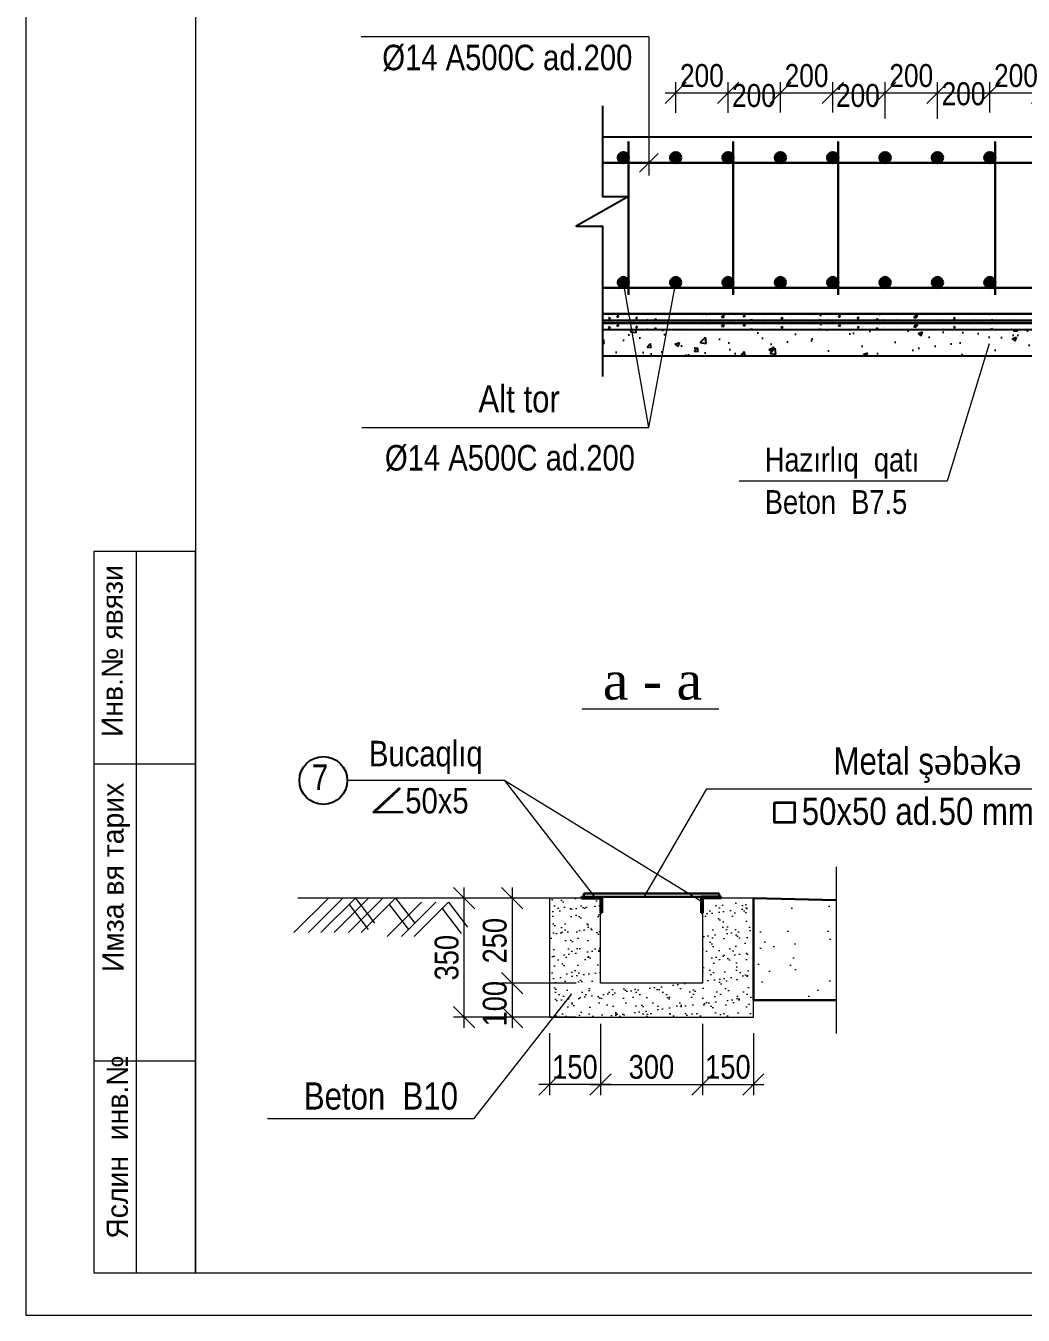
# Model space of a CAD drawing. Header units: millimetres. Extents: x -23631 to 2610815, y 484233 to 2921318.
# Drawn here: x 1736455 to 1748192, y 1417555 to 1432738 of the extents above; entities that cross this region are included whole.
import ezdxf

# ---------------------------------------------------------------- set-up
doc = ezdxf.new("R2010")
doc.units = ezdxf.units.MM
for name, color, linetype, lineweight in [('Cop', 40, 'Continuous', 15), ('Rama', 75, 'Continuous', 25), ('rigel A1 x', 5, 'Continuous', 30), ('rigel A2', 5, 'Continuous', 40), ('перегородка', 130, 'Continuous', 20)]:
    doc.layers.add(name, color=color, linetype=linetype, lineweight=lineweight)
doc.layers.add('text', color=7, linetype='Continuous')
doc.layers.add('text 1', color=7, linetype='Continuous')
doc.styles.add('CP_ATTR', font='A3TI(LA).TTF')
doc.styles.add('style1', font='arial.ttf')
doc.styles.add('style6', font='ARIALN.TTF', dxfattribs={"height": 300})
doc.styles.add('Times New Roman', font='times.ttf')
doc.dimstyles.new('DIM_100', dxfattribs={"dimscale": 100, "dimtxt": 2.5, "dimasz": 2.5, "dimexe": 1.25, "dimexo": 0.625, "dimtad": 1, "dimdec": 0, "dimtxsty": 'style1', "dimblk": 'OBLIQUE', "dimcen": 2.5, "dimdle": 1.25, "dimclrd": 251, "dimclre": 251, "dimaunit": 1, "dimadec": 3, "dimazin": 0, "dimtfac": 1, "dimtdec": 0, "dimtmove": 1, "dimatfit": 3, "dimfxl": 1.25, "dimlwd": 5, "dimlwe": 5, "dimarcsym": 0})

# ---------------------------------------------------------------- blocks, each defined once
blk = doc.blocks.new('_Oblique')
at = {"color": 0, "linetype": 'ByBlock', "lineweight": -2}
blk.add_line((-0.5, -0.5), (0.5, 0.5), dxfattribs=at)
blk = doc.blocks.new('*D11')
at = {"color": 251, "lineweight": 5, "transparency": 16777216}
for p, q in [((1744103, 1431714), (1744103, 1432074)), ((1744719, 1431714), (1744719, 1432074))]:
    blk.add_line(p, q, dxfattribs=at)
at = {"color": 251, "linetype": 'ByBlock', "lineweight": 5, "transparency": 16777216}
blk.add_line((1743978, 1431949), (1744844, 1431949), dxfattribs=at)
at = {"layer": 'Defpoints', "color": 0, "transparency": 16777216}
for p in [(1744719, 1431949), (1744103, 1431652), (1744719, 1431652)]:
    blk.add_point(p, dxfattribs=at)
at = {"color": 251, "lineweight": 5, "transparency": 16777216, "xscale": 250, "yscale": 250, "zscale": 250, "rotation": 180}
blk.add_blockref('_Oblique', (1744103, 1431949), dxfattribs=at)
at = {"color": 251, "lineweight": 5, "transparency": 16777216, "xscale": 250, "yscale": 250, "zscale": 250}
blk.add_blockref('_Oblique', (1744719, 1431949), dxfattribs=at)
at = {"color": 0, "transparency": 16777216, "insert": (1744411, 1432150), "char_height": 300, "attachment_point": 5, "style": 'style6'}
blk.add_mtext('{\\H0.9x;200}', dxfattribs=at)
blk = doc.blocks.new('*D12')
at = {"color": 251, "lineweight": 5, "transparency": 16777216}
for p, q in [((1744719, 1431714), (1744719, 1432074)), ((1745335, 1431715), (1745335, 1432074))]:
    blk.add_line(p, q, dxfattribs=at)
at = {"color": 251, "linetype": 'ByBlock', "lineweight": 5, "transparency": 16777216}
blk.add_line((1744594, 1431949), (1745460, 1431949), dxfattribs=at)
at = {"layer": 'Defpoints', "color": 0, "transparency": 16777216}
for p in [(1745335, 1431949), (1744719, 1431652), (1745335, 1431652)]:
    blk.add_point(p, dxfattribs=at)
at = {"color": 251, "lineweight": 5, "transparency": 16777216, "xscale": 250, "yscale": 250, "zscale": 250, "rotation": 180}
blk.add_blockref('_Oblique', (1744719, 1431949), dxfattribs=at)
at = {"color": 251, "lineweight": 5, "transparency": 16777216, "xscale": 250, "yscale": 250, "zscale": 250}
blk.add_blockref('_Oblique', (1745335, 1431949), dxfattribs=at)
at = {"color": 0, "transparency": 16777216, "insert": (1745024, 1431915), "char_height": 300, "attachment_point": 5, "style": 'style6'}
blk.add_mtext('{\\H0.9x;200}', dxfattribs=at)
blk = doc.blocks.new('*D13')
at = {"color": 251, "lineweight": 5, "transparency": 16777216}
for p, q in [((1745335, 1431727), (1745335, 1432074)), ((1745951, 1431715), (1745951, 1432074))]:
    blk.add_line(p, q, dxfattribs=at)
at = {"color": 251, "linetype": 'ByBlock', "lineweight": 5, "transparency": 16777216}
blk.add_line((1745210, 1431949), (1746076, 1431949), dxfattribs=at)
at = {"layer": 'Defpoints', "color": 0, "transparency": 16777216}
for p in [(1745951, 1431949), (1745335, 1431665), (1745951, 1431652)]:
    blk.add_point(p, dxfattribs=at)
at = {"color": 251, "lineweight": 5, "transparency": 16777216, "xscale": 250, "yscale": 250, "zscale": 250, "rotation": 180}
blk.add_blockref('_Oblique', (1745335, 1431949), dxfattribs=at)
at = {"color": 251, "lineweight": 5, "transparency": 16777216, "xscale": 250, "yscale": 250, "zscale": 250}
blk.add_blockref('_Oblique', (1745951, 1431949), dxfattribs=at)
at = {"color": 0, "transparency": 16777216, "insert": (1745643, 1432150), "char_height": 300, "attachment_point": 5, "style": 'style6'}
blk.add_mtext('{\\H0.9x;200}', dxfattribs=at)
blk = doc.blocks.new('*D14')
at = {"color": 251, "lineweight": 5, "transparency": 16777216}
for p, q in [((1745951, 1431715), (1745951, 1432074)), ((1746567, 1431715), (1746567, 1432074))]:
    blk.add_line(p, q, dxfattribs=at)
at = {"color": 251, "linetype": 'ByBlock', "lineweight": 5, "transparency": 16777216}
blk.add_line((1745826, 1431949), (1746692, 1431949), dxfattribs=at)
at = {"layer": 'Defpoints', "color": 0, "transparency": 16777216}
for p in [(1746567, 1431949), (1745951, 1431652), (1746567, 1431652)]:
    blk.add_point(p, dxfattribs=at)
at = {"color": 251, "lineweight": 5, "transparency": 16777216, "xscale": 250, "yscale": 250, "zscale": 250, "rotation": 180}
blk.add_blockref('_Oblique', (1745951, 1431949), dxfattribs=at)
at = {"color": 251, "lineweight": 5, "transparency": 16777216, "xscale": 250, "yscale": 250, "zscale": 250}
blk.add_blockref('_Oblique', (1746567, 1431949), dxfattribs=at)
at = {"color": 0, "transparency": 16777216, "insert": (1746247, 1431915), "char_height": 300, "attachment_point": 5, "style": 'style6'}
blk.add_mtext('{\\H0.9x;200}', dxfattribs=at)
blk = doc.blocks.new('*D15')
at = {"color": 251, "lineweight": 5, "transparency": 16777216}
for p, q in [((1746567, 1431647), (1746567, 1432074)), ((1747183, 1431643), (1747183, 1432074))]:
    blk.add_line(p, q, dxfattribs=at)
at = {"color": 251, "linetype": 'ByBlock', "lineweight": 5, "transparency": 16777216}
blk.add_line((1746442, 1431949), (1747308, 1431949), dxfattribs=at)
at = {"layer": 'Defpoints', "color": 0, "transparency": 16777216}
for p in [(1747183, 1431949), (1746567, 1431584), (1747183, 1431580)]:
    blk.add_point(p, dxfattribs=at)
at = {"color": 251, "lineweight": 5, "transparency": 16777216, "xscale": 250, "yscale": 250, "zscale": 250, "rotation": 180}
blk.add_blockref('_Oblique', (1746567, 1431949), dxfattribs=at)
at = {"color": 251, "lineweight": 5, "transparency": 16777216, "xscale": 250, "yscale": 250, "zscale": 250}
blk.add_blockref('_Oblique', (1747183, 1431949), dxfattribs=at)
at = {"color": 0, "transparency": 16777216, "insert": (1746875, 1432150), "char_height": 300, "attachment_point": 5, "style": 'style6'}
blk.add_mtext('{\\H0.9x;200}', dxfattribs=at)
blk = doc.blocks.new('*D16')
at = {"color": 251, "lineweight": 5, "transparency": 16777216}
for p, q in [((1747183, 1431715), (1747183, 1432074)), ((1747799, 1431715), (1747799, 1432074))]:
    blk.add_line(p, q, dxfattribs=at)
at = {"color": 251, "linetype": 'ByBlock', "lineweight": 5, "transparency": 16777216}
blk.add_line((1747058, 1431949), (1747924, 1431949), dxfattribs=at)
at = {"layer": 'Defpoints', "color": 0, "transparency": 16777216}
for p in [(1747799, 1431949), (1747183, 1431652), (1747799, 1431652)]:
    blk.add_point(p, dxfattribs=at)
at = {"color": 251, "lineweight": 5, "transparency": 16777216, "xscale": 250, "yscale": 250, "zscale": 250, "rotation": 180}
blk.add_blockref('_Oblique', (1747183, 1431949), dxfattribs=at)
at = {"color": 251, "lineweight": 5, "transparency": 16777216, "xscale": 250, "yscale": 250, "zscale": 250}
blk.add_blockref('_Oblique', (1747799, 1431949), dxfattribs=at)
at = {"color": 0, "transparency": 16777216, "insert": (1747490, 1431935), "char_height": 300, "attachment_point": 5, "style": 'style6'}
blk.add_mtext('{\\H0.9x;200}', dxfattribs=at)
blk = doc.blocks.new('*D17')
at = {"color": 251, "lineweight": 5, "transparency": 16777216}
for p, q in [((1747799, 1431715), (1747799, 1432074)), ((1748415, 1431715), (1748415, 1432074))]:
    blk.add_line(p, q, dxfattribs=at)
at = {"color": 251, "linetype": 'ByBlock', "lineweight": 5, "transparency": 16777216}
blk.add_line((1747674, 1431949), (1748540, 1431949), dxfattribs=at)
at = {"layer": 'Defpoints', "color": 0, "transparency": 16777216}
for p in [(1748415, 1431949), (1747799, 1431652), (1748415, 1431652)]:
    blk.add_point(p, dxfattribs=at)
at = {"color": 251, "lineweight": 5, "transparency": 16777216, "xscale": 250, "yscale": 250, "zscale": 250, "rotation": 180}
blk.add_blockref('_Oblique', (1747799, 1431949), dxfattribs=at)
at = {"color": 251, "lineweight": 5, "transparency": 16777216, "xscale": 250, "yscale": 250, "zscale": 250}
blk.add_blockref('_Oblique', (1748415, 1431949), dxfattribs=at)
at = {"color": 0, "transparency": 16777216, "insert": (1748107, 1432150), "char_height": 300, "attachment_point": 5, "style": 'style6'}
blk.add_mtext('{\\H0.9x;200}', dxfattribs=at)
blk = doc.blocks.new('*D112')
at = {"color": 251, "lineweight": 5, "transparency": 16777216}
for p, q in [((1742554, 1422465), (1741490, 1422465)), ((1742554, 1421065), (1741490, 1421065))]:
    blk.add_line(p, q, dxfattribs=at)
at = {"color": 251, "linetype": 'ByBlock', "lineweight": 5, "transparency": 16777216}
blk.add_line((1741615, 1420940), (1741615, 1422590), dxfattribs=at)
at = {"layer": 'Defpoints', "color": 0, "transparency": 16777216}
for p in [(1741615, 1422465), (1742617, 1422465), (1742617, 1421065)]:
    blk.add_point(p, dxfattribs=at)
at = {"color": 251, "lineweight": 5, "transparency": 16777216, "xscale": 250, "yscale": 250, "zscale": 250}
for p, rotation in [((1741615, 1422465), 90), ((1741615, 1421065), 270)]:
    blk.add_blockref('_Oblique', p, dxfattribs=dict(at, rotation=rotation))
at = {"color": 0, "transparency": 16777216, "insert": (1741409, 1421765), "char_height": 300, "attachment_point": 5, "rotation": 90, "style": 'style6'}
blk.add_mtext('{\\fArial Narrow|b0|i0|c238|p34;\\H0.93333x;350}', dxfattribs=at)
blk = doc.blocks.new('*D24')
at = {"color": 251, "linetype": 'ByBlock', "lineweight": 5, "transparency": 16777216}
blk.add_line((1742180, 1421590), (1742180, 1420940), dxfattribs=at)
at = {"color": 251, "lineweight": 5, "transparency": 16777216}
for p, q in [((1742932, 1421465), (1742055, 1421465)), ((1742932, 1421065), (1742055, 1421065))]:
    blk.add_line(p, q, dxfattribs=at)
at = {"layer": 'Defpoints', "color": 0, "transparency": 16777216}
for p in [(1742994, 1421465), (1742180, 1421065), (1742994, 1421065)]:
    blk.add_point(p, dxfattribs=at)
at = {"color": 251, "lineweight": 5, "transparency": 16777216, "xscale": 250, "yscale": 250, "zscale": 250}
for p, rotation in [((1742180, 1421465), 90), ((1742180, 1421065), 270)]:
    blk.add_blockref('_Oblique', p, dxfattribs=dict(at, rotation=rotation))
at = {"color": 0, "transparency": 16777216, "insert": (1741975, 1421223), "char_height": 300, "attachment_point": 5, "rotation": 90, "style": 'style6'}
blk.add_mtext('{\\fArial Narrow|b0|i0|c238|p34;\\H0.93333x;100}', dxfattribs=at)
blk = doc.blocks.new('*D25')
at = {"color": 251, "lineweight": 5, "transparency": 16777216}
for p, q in [((1742932, 1422465), (1742055, 1422465)), ((1742932, 1421465), (1742055, 1421465))]:
    blk.add_line(p, q, dxfattribs=at)
at = {"color": 251, "linetype": 'ByBlock', "lineweight": 5, "transparency": 16777216}
blk.add_line((1742180, 1422590), (1742180, 1421340), dxfattribs=at)
at = {"layer": 'Defpoints', "color": 0, "transparency": 16777216}
for p in [(1742994, 1422465), (1742180, 1421465), (1742994, 1421465)]:
    blk.add_point(p, dxfattribs=at)
at = {"color": 251, "lineweight": 5, "transparency": 16777216, "xscale": 250, "yscale": 250, "zscale": 250}
for p, rotation in [((1742180, 1422465), 90), ((1742180, 1421465), 270)]:
    blk.add_blockref('_Oblique', p, dxfattribs=dict(at, rotation=rotation))
at = {"color": 0, "transparency": 16777216, "insert": (1741975, 1421965), "char_height": 300, "attachment_point": 5, "rotation": 90, "style": 'style6'}
blk.add_mtext('{\\fArial Narrow|b0|i0|c238|p34;\\H0.93333x;250}', dxfattribs=at)
blk = doc.blocks.new('*D26')
at = {"color": 251, "lineweight": 5, "transparency": 16777216}
for p, q in [((1742617, 1420877), (1742617, 1420146)), ((1743217, 1420877), (1743217, 1420146))]:
    blk.add_line(p, q, dxfattribs=at)
at = {"color": 251, "linetype": 'ByBlock', "lineweight": 5, "transparency": 16777216}
blk.add_line((1743342, 1420271), (1742492, 1420271), dxfattribs=at)
at = {"layer": 'Defpoints', "color": 0, "transparency": 16777216}
for p in [(1742617, 1420940), (1743217, 1420940), (1742617, 1420271)]:
    blk.add_point(p, dxfattribs=at)
at = {"color": 251, "lineweight": 5, "transparency": 16777216, "xscale": 250, "yscale": 250, "zscale": 250, "rotation": 180}
blk.add_blockref('_Oblique', (1742617, 1420271), dxfattribs=at)
at = {"color": 251, "lineweight": 5, "transparency": 16777216, "xscale": 250, "yscale": 250, "zscale": 250}
blk.add_blockref('_Oblique', (1743217, 1420271), dxfattribs=at)
at = {"color": 0, "transparency": 16777216, "insert": (1742917, 1420477), "char_height": 300, "attachment_point": 5, "style": 'style6'}
blk.add_mtext('{\\fArial Narrow|b0|i0|c238|p34;\\H0.93333x;150}', dxfattribs=at)
blk = doc.blocks.new('*D27')
at = {"color": 251, "lineweight": 5, "transparency": 16777216}
for p, q in [((1743217, 1420987), (1743217, 1420146)), ((1744417, 1420987), (1744417, 1420146))]:
    blk.add_line(p, q, dxfattribs=at)
at = {"color": 251, "linetype": 'ByBlock', "lineweight": 5, "transparency": 16777216}
blk.add_line((1743092, 1420271), (1744542, 1420271), dxfattribs=at)
at = {"layer": 'Defpoints', "color": 0, "transparency": 16777216}
for p in [(1743217, 1421049), (1744417, 1421049), (1744417, 1420271)]:
    blk.add_point(p, dxfattribs=at)
at = {"color": 251, "lineweight": 5, "transparency": 16777216, "xscale": 250, "yscale": 250, "zscale": 250, "rotation": 180}
blk.add_blockref('_Oblique', (1743217, 1420271), dxfattribs=at)
at = {"color": 251, "lineweight": 5, "transparency": 16777216, "xscale": 250, "yscale": 250, "zscale": 250}
blk.add_blockref('_Oblique', (1744417, 1420271), dxfattribs=at)
at = {"color": 0, "transparency": 16777216, "insert": (1743817, 1420477), "char_height": 300, "attachment_point": 5, "style": 'style6'}
blk.add_mtext('{\\fArial Narrow|b0|i0|c238|p34;\\H0.93333x;300}', dxfattribs=at)
blk = doc.blocks.new('*D28')
at = {"color": 251, "lineweight": 5, "transparency": 16777216}
for p, q in [((1744417, 1420877), (1744417, 1420146)), ((1745017, 1420877), (1745017, 1420146))]:
    blk.add_line(p, q, dxfattribs=at)
at = {"color": 251, "linetype": 'ByBlock', "lineweight": 5, "transparency": 16777216}
blk.add_line((1744292, 1420271), (1745142, 1420271), dxfattribs=at)
at = {"layer": 'Defpoints', "color": 0, "transparency": 16777216}
for p in [(1744417, 1420940), (1745017, 1420940), (1745017, 1420271)]:
    blk.add_point(p, dxfattribs=at)
at = {"color": 251, "lineweight": 5, "transparency": 16777216, "xscale": 250, "yscale": 250, "zscale": 250, "rotation": 180}
blk.add_blockref('_Oblique', (1744417, 1420271), dxfattribs=at)
at = {"color": 251, "lineweight": 5, "transparency": 16777216, "xscale": 250, "yscale": 250, "zscale": 250}
blk.add_blockref('_Oblique', (1745017, 1420271), dxfattribs=at)
at = {"color": 0, "transparency": 16777216, "insert": (1744717, 1420477), "char_height": 300, "attachment_point": 5, "style": 'style6'}
blk.add_mtext('{\\fArial Narrow|b0|i0|c238|p34;\\H0.93333x;150}', dxfattribs=at)
blk = doc.blocks.new('üü')
at = {"lineweight": 15}
for p, q in [((3717812, 340537), (3717812, 330047)), ((3717195, 337452), (3718676, 337452)), ((3717195, 333132), (3718676, 333132))]:
    blk.add_line(p, q, dxfattribs=at)
for points in [[(3716207, 329430), (3765821, 329430), (3765821, 364480), (3716207, 364480)], [(3718676, 330047), (3765204, 330047), (3765204, 363863), (3718676, 363863)], [(3717195, 330047), (3718676, 330047), (3718676, 340537), (3717195, 340537)]]:
    blk.add_lwpolyline(points, close=True, dxfattribs=at)
at = {"lineweight": 25, "char_height": 308.55, "width": 7355.7, "attachment_point": 1, "rotation": 90, "style": 'CP_ATTR'}
for s, insert in [('\\pt3143;Инв.№ явязи', (3717309, 337839)), ('\\pt3143;Имза вя тарих', (3717320, 334420)), ('\\pt3143;Яслин  инв.№', (3717382, 330542))]:
    blk.add_mtext(s, dxfattribs=dict(at, insert=insert))

msp = doc.modelspace()

# ---------------------------------------------------------------- hatches: boundary and pattern name
at = {"layer": 'Rama'}
h = msp.add_hatch(dxfattribs=at)
h.set_pattern_fill('AR-CONC', color=0, scale=77, style=0)
h.set_pattern_definition([(50, (648837.76, 1287694.06), (552.29034, -48.31914), [57.75, -635.25]), (355, (648837.76, 1287694.06), (-106.83853, 579.18794), [46.2, -508.2]), (100.4514, (648883.8, 1287690.04), (445.45222, 530.86845), [49.07995, -539.87943]), (46.1842, (648837.76, 1287848.06), (821.7756, -127.44964), [86.625, -952.875]), (96.6356, (648906.24, 1287837.44), (719.6903, 750.07076), [73.6199, -809.819]), (351.1842, (648837.8, 1287848.1), (719.6897, 750.0713), [69.3, -762.3]), (21, (648914.76, 1287809.56), (459.61843, -310.01655), [57.75, -635.25]), (326, (648914.76, 1287809.56), (187.3528, 558.36553), [46.2, -508.2]), (71.4514, (648953.06, 1287783.73), (646.97142, 248.34848), [49.07995, -539.87943]), (37.5, (648837.76, 1287694.06), (9.36309, 256.328267), [0, -502.04, 0, -515.9, 0, -510.125]), (7.5, (648837.76, 1287694.06), (202.563544, 303.69702), [0, -294.14, 0, -490.49, 0, -194.425]), (327.5, (648666.05, 1287694.06), (411.043276, -17.36725), [0, -192.5, 0, -600.6, 0, -796.95]), (317.5, (648589.05, 1287694.06), (449.05335, 77.08084), [0, -250.25, 0, -398.86, 0, -565.95])])
h.paths.add_polyline_path([(1743239.7, 1429160), (1743239.7, 1428852), (1751467.9, 1428852), (1751467.9, 1429160)])
at = {"layer": 'rigel A2'}
for points in [[(1743549, 1431185.1, 1), (1743425.8, 1431185.1, 1)], [(1744165, 1431185.1, 1), (1744041.8, 1431185.1, 1)], [(1744781, 1431185.1, 1), (1744657.8, 1431185.1, 1)], [(1745397, 1431185.1, 1), (1745273.8, 1431185.1, 1)], [(1746013, 1431185.1, 1), (1745889.8, 1431185.1, 1)], [(1746629, 1431185.1, 1), (1746505.8, 1431185.1, 1)], [(1747245, 1431185.1, 1), (1747121.8, 1431185.1, 1)], [(1747861, 1431185.1, 1), (1747737.8, 1431185.1, 1)], [(1743549, 1429714.4, 1), (1743425.8, 1429714.4, 1)], [(1744165, 1429714.4, 1), (1744041.8, 1429714.4, 1)], [(1744781, 1429714.4, 1), (1744657.8, 1429714.4, 1)], [(1745397, 1429714.4, 1), (1745273.8, 1429714.4, 1)], [(1746013, 1429714.4, 1), (1745889.8, 1429714.4, 1)], [(1746629, 1429714.4, 1), (1746505.8, 1429714.4, 1)], [(1747245, 1429714.4, 1), (1747121.8, 1429714.4, 1)], [(1747861, 1429714.4, 1), (1747737.8, 1429714.4, 1)]]:
    msp.add_hatch(color=0, dxfattribs=at).paths.add_polyline_path(points)
at = {"layer": 'перегородка', "ltscale": 10000}
h = msp.add_hatch(dxfattribs=at)
h.set_pattern_fill('AR-SAND', scale=4, style=0)
h.set_pattern_definition([(37.5, (-2826699.36, -4409373.42), (-6.4001252, 195.765295), [0, -154.432, 0, -172.72, 0, -165.1]), (7.5, (-2826699.36, -4409373.42), (179.809313, 286.73004), [0, -83.312, 0, -139.192, 0, -53.34]), (327.5, (-2826824.33, -4409373.42), (316.396948, 0.574874), [0, -50.8, 0, -182.88, 0, -238.76]), (317.5, (-2826824.33, -4409373.42), (305.422581, 89.171729), [0, -25.4, 0, -119.888, 0, -137.16])])
h.paths.add_polyline_path([(1744416.3, 1421465.1), (1743216.8, 1421465.1), (1743216.8, 1422465.1), (1742616.8, 1422465.1), (1742616.8, 1421065.1), (1744416.3, 1421065.1)])
h.paths.add_polyline_path([(1745016.8, 1422465.1), (1744416.8, 1422465.1), (1744416.8, 1421465.1), (1744416.3, 1421465.1), (1744416.3, 1421065.1), (1745016.8, 1421065.1)])
h = msp.add_hatch(dxfattribs=at)
h.set_pattern_fill('AR-SAND', scale=12, style=0)
h.set_pattern_definition([(37.5, (-2826099.36, -4410573.4), (-19.200376, 587.295885), [0, -463.296, 0, -518.16, 0, -495.3]), (7.5, (-2826099.4, -4410573.4), (539.42794, 860.19012), [0, -249.936, 0, -417.576, 0, -160.02]), (327.5, (-2826474.27, -4410573.4), (949.190844, 1.72462), [0, -152.4, 0, -548.64, 0, -716.28]), (317.5, (-2826474.3, -4410573.4), (916.26774, 267.51519), [0, -76.2, 0, -359.664, 0, -411.48])])
h.paths.add_polyline_path([(1745989.8, 1421265.1), (1745989.8, 1422440.2), (1745016.8, 1422465.1), (1745016.8, 1421265.1)])

# ---------------------------------------------------------------- linework, layer by layer
at = {"color": 7, "lineweight": 13, "ltscale": 10000}
for p, q in [((1747792.1, 1428992.2), (1747298.3, 1427374.3)), ((1747298.3, 1427374.3), (1744850, 1427374.3)), ((1742875.7, 1421337.9), (1741723.5, 1419866.7)), ((1741723.5, 1419866.7), (1739299, 1419866.7))]:
    msp.add_line(p, q, dxfattribs=at)
at = {"color": 7, "lineweight": 35, "ltscale": 10000}
msp.add_lwpolyline([(1745265.2, 1423590.3), (1745499.4, 1423590.3), (1745499.4, 1423356.1), (1745265.2, 1423356.1)], close=True, dxfattribs=at)
at = {"color": 7, "ltscale": 10000}
msp.add_circle((1739956.7, 1423851.9), 281.5, dxfattribs=at)
at = {"layer": 'Cop', "color": 0, "lineweight": 13}
for p, q in [((1743787.8, 1432608.3), (1740401.3, 1432608.3)), ((1743787.8, 1432608.3), (1743787.8, 1430975.6)), ((1743896.7, 1431232.4), (1743678.9, 1431014.6)), ((1743787.8, 1428008.9), (1744103.4, 1429714.4)), ((1740411.1, 1428008.9), (1743787.8, 1428008.9))]:
    msp.add_line(p, q, dxfattribs=at)
at = {"layer": 'Rama', "color": 0}
for p, q in [((1743239.7, 1431431.5), (1751467.9, 1431431.5)), ((1751467.9, 1429344.8), (1743239.7, 1429344.8)), ((1743239.7, 1429344.8), (1751467.9, 1429344.8)), ((1743308.3, 1429331.4), (1743308.3, 1429331.4)), ((1743311.8, 1429294.7), (1743333.3, 1429303)), ((1743311.8, 1429294.7), (1743327.1, 1429284.4)), ((1743315.3, 1429308.9), (1743315.3, 1429308.9)), ((1743326.9, 1429283.9), (1743333.1, 1429302.5)), ((1743344.3, 1429289.8), (1743344.3, 1429289.8)), ((1743411.9, 1429312.3), (1743426.7, 1429330)), ((1743411.9, 1429312.3), (1743430.3, 1429310.7)), ((1743421.4, 1429300), (1743421.4, 1429300)), ((1743430.1, 1429310.1), (1743426.5, 1429329.4)), ((1743475.2, 1429332), (1743475.2, 1429332)), ((1743538, 1429315.3), (1743538, 1429315.3)), ((1743561.7, 1429294.6), (1743561.7, 1429294.6)), ((1743632.8, 1429292.9), (1743647.6, 1429310.6)), ((1743632.8, 1429292.9), (1743651.2, 1429291.3)), ((1743651, 1429290.8), (1743647.4, 1429310.1)), ((1743732.5, 1429341), (1743732.5, 1429341)), ((1743741.3, 1429325.4), (1743741.3, 1429325.4)), ((1743853.7, 1429273.6), (1743868.5, 1429291.3)), ((1743871.9, 1429271.5), (1743868.4, 1429290.8)), ((1743945.2, 1429294), (1743945.2, 1429294)), ((1744103.3, 1429315.7), (1744103.3, 1429315.7)), ((1744233.5, 1429296.1), (1744233.5, 1429296.1)), ((1744258.9, 1429335.4), (1744258.9, 1429335.4)), ((1744397.8, 1429310.1), (1744397.8, 1429310.1)), ((1744428, 1429321.7), (1744428, 1429321.7)), ((1744457.9, 1429343.3), (1744471.1, 1429334.4)), ((1744471, 1429333.9), (1744474.1, 1429343.3)), ((1744505.2, 1429331.9), (1744505.2, 1429331.9)), ((1744577.5, 1429341), (1744577.5, 1429341)), ((1744637.2, 1429336.5), (1744637.2, 1429336.5)), ((1744643.7, 1429307.9), (1744667.7, 1429332.9)), ((1744643.7, 1429307.9), (1744671.1, 1429303.6)), ((1744670.9, 1429303.2), (1744667.5, 1429332.5)), ((1744728.8, 1429297.4), (1744728.8, 1429297.4)), ((1744801.6, 1429329.6), (1744801.6, 1429329.6)), ((1744888.8, 1429320.5), (1744888.8, 1429320.5)), ((1744898.5, 1429320.1), (1744920, 1429328.3)), ((1744898.5, 1429320.1), (1744913.8, 1429309.7)), ((1744913.6, 1429309.2), (1744919.8, 1429327.8)), ((1744966, 1429322.6), (1744966, 1429322.6)), ((1745046.9, 1429342.1), (1745046.9, 1429342.1)), ((1745123.6, 1429302.5), (1745123.6, 1429302.5)), ((1745130.5, 1429315.7), (1745130.5, 1429315.7)), ((1745200.7, 1429312.6), (1745200.7, 1429312.6)), ((1745294.9, 1429308.7), (1745294.9, 1429308.7)), ((1745317.3, 1429328), (1745317.3, 1429328)), ((1745341.1, 1429295.4), (1745362.7, 1429303.7)), ((1745341.1, 1429295.4), (1745356.4, 1429285.1)), ((1745356.2, 1429284.5), (1745362.5, 1429303.2)), ((1745394.4, 1429343.2), (1745394.4, 1429343.2)), ((1745459.3, 1429301.8), (1745459.3, 1429301.8)), ((1745462.8, 1429311.4), (1745462.8, 1429311.4)), ((1745516.9, 1429304.1), (1745516.9, 1429304.1)), ((1745558.8, 1429336.2), (1745558.8, 1429336.2)), ((1745623.7, 1429294.9), (1745623.7, 1429294.9)), ((1745642.5, 1429342.2), (1745642.5, 1429342.2)), ((1745672.5, 1429323.8), (1745672.5, 1429323.8)), ((1745723.2, 1429329.3), (1745723.2, 1429329.3)), ((1745799.2, 1429331.3), (1745809.3, 1429343.3)), ((1745799.2, 1429331.3), (1745817.6, 1429329.7)), ((1745817.4, 1429329.2), (1745814.8, 1429343.3)), ((1745887.6, 1429322.3), (1745887.6, 1429322.3)), ((1745895.9, 1429305.4), (1745895.9, 1429305.4)), ((1745896.2, 1429293.4), (1745896.2, 1429293.4)), ((1746012.8, 1429308.7), (1746012.8, 1429308.7)), ((1746020.1, 1429312), (1746035, 1429329.7)), ((1746020.1, 1429312), (1746038.5, 1429310.4)), ((1746038.3, 1429309.9), (1746034.8, 1429329.2)), ((1746052, 1429315.4), (1746052, 1429315.4)), ((1746075.5, 1429336.2), (1746075.5, 1429336.2)), ((1746207.4, 1429334.3), (1746207.4, 1429334.3)), ((1746216.4, 1429308.4), (1746216.4, 1429308.4)), ((1746241, 1429292.7), (1746255.9, 1429310.4)), ((1746241, 1429292.7), (1746259.4, 1429291.1)), ((1746259.3, 1429290.6), (1746255.7, 1429309.9)), ((1746302.4, 1429308.9), (1746302.4, 1429308.9)), ((1746380.9, 1429301.5), (1746380.9, 1429301.5)), ((1746460.5, 1429330.6), (1746460.5, 1429330.6)), ((1746461.9, 1429273.4), (1746476.8, 1429291.1)), ((1746480.2, 1429271.2), (1746476.6, 1429290.5)), ((1746488.2, 1429343.3), (1746500.5, 1429335.1)), ((1746500.3, 1429334.6), (1746503.2, 1429343.3)), ((1746545.3, 1429294.5), (1746545.3, 1429294.5)), ((1746552.4, 1429290.1), (1746552.4, 1429290.1)), ((1746708.4, 1429289.5), (1746708.4, 1429289.5)), ((1746732, 1429320.9), (1746732, 1429320.9)), ((1746902.9, 1429315.1), (1746902.9, 1429315.1)), ((1746903.8, 1429302), (1746927.8, 1429327)), ((1746903.8, 1429302), (1746931.2, 1429297.8)), ((1746931, 1429297.4), (1746927.6, 1429326.6)), ((1746927.8, 1429320.7), (1746949.3, 1429329)), ((1746927.8, 1429320.7), (1746943.1, 1429310.4)), ((1746930.4, 1429292.5), (1746930.4, 1429292.5)), ((1746942.9, 1429309.9), (1746949.2, 1429328.5)), ((1746980, 1429325.2), (1746980, 1429325.2)), ((1747086, 1429312.3), (1747086, 1429312.3)), ((1747096.6, 1429340.6), (1747096.6, 1429340.6)), ((1747246, 1429335.3), (1747246, 1429335.3)), ((1747370.4, 1429296.1), (1747392, 1429304.3)), ((1747370.4, 1429296.1), (1747385.7, 1429285.7)), ((1747385.6, 1429285.2), (1747391.8, 1429303.8)), ((1747598.4, 1429295.8), (1747598.4, 1429295.8)), ((1747617.4, 1429291.3), (1747617.4, 1429291.3)), ((1747675.5, 1429306), (1747675.5, 1429306)), ((1747715.9, 1429297.3), (1747715.9, 1429297.3)), ((1747792.1, 1429321.4), (1747792.1, 1429321.4)), ((1747797, 1429322.2), (1747797, 1429322.2)), ((1747874.1, 1429319), (1747874.1, 1429319)), ((1748029.6, 1429338.7), (1748029.6, 1429338.7)), ((1743239.7, 1429160), (1751467.9, 1429160)), ((1743308.3, 1429223.6), (1743308.3, 1429223.6)), ((1743311.8, 1429186.9), (1743333.3, 1429195.2)), ((1743311.8, 1429186.9), (1743327.1, 1429176.6)), ((1743315.3, 1429201.1), (1743315.3, 1429201.1)), ((1743326.9, 1429176.1), (1743333.1, 1429194.7)), ((1743344.3, 1429182), (1743344.3, 1429182)), ((1743360.1, 1429270), (1743360.1, 1429270)), ((1743360.1, 1429162.2), (1743360.1, 1429162.2)), ((1743411.9, 1429204.5), (1743426.7, 1429222.2)), ((1743411.9, 1429204.5), (1743430.3, 1429202.9)), ((1743421.4, 1429192.2), (1743421.4, 1429192.2)), ((1743430.1, 1429202.3), (1743426.5, 1429221.6)), ((1743475.2, 1429224.2), (1743475.2, 1429224.2)), ((1743538, 1429207.5), (1743538, 1429207.5)), ((1743561.7, 1429186.8), (1743561.7, 1429186.8)), ((1743632.8, 1429185.1), (1743647.6, 1429202.8)), ((1743632.8, 1429185.1), (1743651.2, 1429183.5)), ((1743651, 1429183), (1743647.4, 1429202.3)), ((1743732.5, 1429233.2), (1743732.5, 1429233.2)), ((1743741.3, 1429217.6), (1743741.3, 1429217.6)), ((1743754.4, 1429270.1), (1743776, 1429278.3)), ((1743754.4, 1429270.1), (1743759.9, 1429266.3)), ((1743754.4, 1429162.3), (1743776, 1429170.5)), ((1743754.4, 1429162.3), (1743759.9, 1429158.5)), ((1743771.9, 1429266.3), (1743775.8, 1429277.8)), ((1743771.9, 1429158.5), (1743775.8, 1429170)), ((1743785.2, 1429270.9), (1743785.2, 1429270.9)), ((1743785.2, 1429163.1), (1743785.2, 1429163.1)), ((1743853.7, 1429273.6), (1743872.1, 1429272)), ((1743853.7, 1429165.8), (1743868.5, 1429183.5)), ((1743853.7, 1429165.8), (1743872.1, 1429164.2)), ((1743871.9, 1429163.7), (1743868.4, 1429183)), ((1743945.2, 1429186.2), (1743945.2, 1429186.2)), ((1744039.8, 1429270.6), (1744039.8, 1429270.6)), ((1744039.8, 1429162.8), (1744039.8, 1429162.8)), ((1744084.7, 1429266.3), (1744089.5, 1429272)), ((1744084.7, 1429158.5), (1744089.5, 1429164.2)), ((1744090.2, 1429266.3), (1744089.3, 1429271.5)), ((1744090.2, 1429158.5), (1744089.3, 1429163.7)), ((1744103.3, 1429207.9), (1744103.3, 1429207.9)), ((1744116.9, 1429280.7), (1744116.9, 1429280.7)), ((1744116.9, 1429172.9), (1744116.9, 1429172.9)), ((1744218.2, 1429279.3), (1744218.2, 1429279.3)), ((1744218.2, 1429171.5), (1744218.2, 1429171.5)), ((1744233.5, 1429188.3), (1744233.5, 1429188.3)), ((1744258.9, 1429227.6), (1744258.9, 1429227.6)), ((1744397.8, 1429202.3), (1744397.8, 1429202.3)), ((1744428, 1429213.9), (1744428, 1429213.9)), ((1744457.9, 1429235.5), (1744471.1, 1429226.6)), ((1744471, 1429226.1), (1744474.1, 1429235.5)), ((1744505.2, 1429224.1), (1744505.2, 1429224.1)), ((1744573.3, 1429277.6), (1744573.3, 1429277.6)), ((1744573.3, 1429169.8), (1744573.3, 1429169.8)), ((1744577.5, 1429233.2), (1744577.5, 1429233.2)), ((1744637.2, 1429228.7), (1744637.2, 1429228.7)), ((1744643.7, 1429200.1), (1744667.7, 1429225.1)), ((1744643.7, 1429200.1), (1744671.1, 1429195.8)), ((1744670.9, 1429195.4), (1744667.5, 1429224.7)), ((1744728.8, 1429189.6), (1744728.8, 1429189.6)), ((1744801.6, 1429221.8), (1744801.6, 1429221.8)), ((1744888.8, 1429212.7), (1744888.8, 1429212.7)), ((1744898.5, 1429212.3), (1744920, 1429220.5)), ((1744898.5, 1429212.3), (1744913.8, 1429201.9)), ((1744913.6, 1429201.4), (1744919.8, 1429220)), ((1744929, 1429276.9), (1744929, 1429276.9)), ((1744929, 1429169.1), (1744929, 1429169.1)), ((1744966, 1429214.8), (1744966, 1429214.8)), ((1744981.5, 1429266.3), (1744996.4, 1429281.9)), ((1744981.5, 1429158.5), (1744996.4, 1429174.1)), ((1744998, 1429266.3), (1744996.2, 1429281.5)), ((1744998, 1429158.5), (1744996.2, 1429173.7)), ((1745046.9, 1429234.3), (1745046.9, 1429234.3)), ((1745123.6, 1429194.7), (1745123.6, 1429194.7)), ((1745130.5, 1429207.9), (1745130.5, 1429207.9)), ((1745200.7, 1429204.8), (1745200.7, 1429204.8)), ((1745283.2, 1429280.5), (1745283.2, 1429280.5)), ((1745283.2, 1429172.7), (1745283.2, 1429172.7)), ((1745294.9, 1429200.9), (1745294.9, 1429200.9)), ((1745317.3, 1429220.2), (1745317.3, 1429220.2)), ((1745341.1, 1429187.6), (1745362.7, 1429195.9)), ((1745341.1, 1429187.6), (1745356.4, 1429177.3)), ((1745356.2, 1429176.7), (1745362.5, 1429195.4)), ((1745358.7, 1429282.4), (1745358.7, 1429282.4)), ((1745358.7, 1429174.6), (1745358.7, 1429174.6)), ((1745394.4, 1429235.4), (1745394.4, 1429235.4)), ((1745459.3, 1429194), (1745459.3, 1429194)), ((1745462.8, 1429203.6), (1745462.8, 1429203.6)), ((1745516.9, 1429196.3), (1745516.9, 1429196.3)), ((1745558.8, 1429228.4), (1745558.8, 1429228.4)), ((1745623.7, 1429187.1), (1745623.7, 1429187.1)), ((1745642.5, 1429234.4), (1745642.5, 1429234.4)), ((1745672.5, 1429216), (1745672.5, 1429216)), ((1745716.3, 1429274.6), (1745716.3, 1429274.6)), ((1745716.3, 1429166.8), (1745716.3, 1429166.8)), ((1745723.2, 1429221.5), (1745723.2, 1429221.5)), ((1745783.7, 1429270.7), (1745805.3, 1429279)), ((1745783.7, 1429270.7), (1745790.2, 1429266.3)), ((1745783.7, 1429162.9), (1745805.3, 1429171.2)), ((1745783.7, 1429162.9), (1745790.2, 1429158.5)), ((1745788.1, 1429287.9), (1745788.1, 1429287.9)), ((1745788.1, 1429180.1), (1745788.1, 1429180.1)), ((1745799.2, 1429223.5), (1745809.3, 1429235.5)), ((1745799.2, 1429223.5), (1745817.6, 1429221.9)), ((1745801, 1429266.3), (1745805.1, 1429278.5)), ((1745801, 1429158.5), (1745805.1, 1429170.7)), ((1745817.4, 1429221.4), (1745814.8, 1429235.5)), ((1745819.1, 1429283.2), (1745819.1, 1429283.2)), ((1745819.1, 1429175.4), (1745819.1, 1429175.4)), ((1745887.6, 1429214.5), (1745887.6, 1429214.5)), ((1745895.9, 1429197.6), (1745895.9, 1429197.6)), ((1745896.2, 1429185.6), (1745896.2, 1429185.6)), ((1745952.6, 1429281), (1745952.6, 1429281)), ((1745952.6, 1429173.2), (1745952.6, 1429173.2)), ((1746012.8, 1429200.9), (1746012.8, 1429200.9)), ((1746020.1, 1429204.2), (1746035, 1429221.9)), ((1746020.1, 1429204.2), (1746038.5, 1429202.6)), ((1746038.3, 1429202.1), (1746034.8, 1429221.4)), ((1746052, 1429207.6), (1746052, 1429207.6)), ((1746075.5, 1429228.4), (1746075.5, 1429228.4)), ((1746117, 1429274), (1746117, 1429274)), ((1746117, 1429166.2), (1746117, 1429166.2)), ((1746142.4, 1429285.8), (1746142.4, 1429285.8)), ((1746142.4, 1429178), (1746142.4, 1429178)), ((1746207.4, 1429226.5), (1746207.4, 1429226.5)), ((1746216.4, 1429200.6), (1746216.4, 1429200.6)), ((1746241, 1429184.9), (1746255.9, 1429202.6)), ((1746241, 1429184.9), (1746259.4, 1429183.3)), ((1746259.3, 1429182.8), (1746255.7, 1429202.1)), ((1746281.4, 1429267.1), (1746281.4, 1429267.1)), ((1746281.4, 1429159.3), (1746281.4, 1429159.3)), ((1746302.4, 1429201.1), (1746302.4, 1429201.1)), ((1746380.9, 1429193.7), (1746380.9, 1429193.7)), ((1746460.5, 1429222.8), (1746460.5, 1429222.8)), ((1746461.9, 1429273.4), (1746480.4, 1429271.7)), ((1746461.9, 1429165.6), (1746476.8, 1429183.3)), ((1746461.9, 1429165.6), (1746480.4, 1429163.9)), ((1746480.2, 1429163.4), (1746476.6, 1429182.7)), ((1746488.2, 1429235.5), (1746500.5, 1429227.3)), ((1746500.3, 1429226.8), (1746503.2, 1429235.5)), ((1746545.3, 1429186.7), (1746545.3, 1429186.7)), ((1746552.4, 1429182.3), (1746552.4, 1429182.3)), ((1746591.7, 1429274.1), (1746591.7, 1429274.1)), ((1746591.7, 1429166.3), (1746591.7, 1429166.3)), ((1746693.2, 1429266.3), (1746697.7, 1429271.7)), ((1746693.2, 1429158.5), (1746697.7, 1429163.9)), ((1746698.4, 1429266.3), (1746697.5, 1429271.2)), ((1746698.4, 1429158.5), (1746697.5, 1429163.4)), ((1746708.4, 1429181.7), (1746708.4, 1429181.7)), ((1746709.7, 1429287.6), (1746709.7, 1429287.6)), ((1746709.7, 1429179.8), (1746709.7, 1429179.8)), ((1746732, 1429213.1), (1746732, 1429213.1)), ((1746772.3, 1429270.8), (1746772.3, 1429270.8)), ((1746772.3, 1429163), (1746772.3, 1429163)), ((1746874.1, 1429280.7), (1746874.1, 1429280.7)), ((1746874.1, 1429172.9), (1746874.1, 1429172.9)), ((1746902.9, 1429207.3), (1746902.9, 1429207.3)), ((1746903.8, 1429194.2), (1746927.8, 1429219.2)), ((1746903.8, 1429194.2), (1746931.2, 1429190)), ((1746931, 1429189.6), (1746927.6, 1429218.8)), ((1746927.8, 1429212.9), (1746949.3, 1429221.2)), ((1746927.8, 1429212.9), (1746943.1, 1429202.6)), ((1746930.4, 1429184.7), (1746930.4, 1429184.7)), ((1746942.9, 1429202.1), (1746949.2, 1429220.7)), ((1746980, 1429217.4), (1746980, 1429217.4)), ((1747038.5, 1429273.7), (1747038.5, 1429273.7)), ((1747038.5, 1429165.9), (1747038.5, 1429165.9)), ((1747086, 1429204.5), (1747086, 1429204.5)), ((1747096.6, 1429232.8), (1747096.6, 1429232.8)), ((1747202.9, 1429266.8), (1747202.9, 1429266.8)), ((1747202.9, 1429159), (1747202.9, 1429159)), ((1747246, 1429227.5), (1747246, 1429227.5)), ((1747247.2, 1429266.3), (1747256.5, 1429276)), ((1747247.2, 1429158.5), (1747256.5, 1429168.2)), ((1747257.4, 1429266.3), (1747256.3, 1429275.6)), ((1747257.4, 1429158.5), (1747256.3, 1429167.8)), ((1747370.4, 1429188.3), (1747392, 1429196.5)), ((1747370.4, 1429188.3), (1747385.7, 1429177.9)), ((1747385.6, 1429177.4), (1747391.8, 1429196)), ((1747403.9, 1429270.2), (1747403.9, 1429270.2)), ((1747403.9, 1429162.4), (1747403.9, 1429162.4)), ((1747555.9, 1429274.2), (1747555.9, 1429274.2)), ((1747555.9, 1429166.4), (1747555.9, 1429166.4)), ((1747598.4, 1429188), (1747598.4, 1429188)), ((1747617.4, 1429183.5), (1747617.4, 1429183.5)), ((1747675.5, 1429198.2), (1747675.5, 1429198.2)), ((1747715.9, 1429189.5), (1747715.9, 1429189.5)), ((1747792.1, 1429213.6), (1747792.1, 1429213.6)), ((1747797, 1429214.4), (1747797, 1429214.4)), ((1747813.1, 1429271.4), (1747834.6, 1429279.7)), ((1747813.1, 1429271.4), (1747820.6, 1429266.3)), ((1747813.1, 1429163.6), (1747834.6, 1429171.9)), ((1747813.1, 1429163.6), (1747820.6, 1429158.5)), ((1747830.1, 1429266.3), (1747834.4, 1429279.2)), ((1747830.1, 1429158.5), (1747834.4, 1429171.4)), ((1747874.1, 1429211.2), (1747874.1, 1429211.2)), ((1748029.6, 1429230.9), (1748029.6, 1429230.9)), ((1748050.4, 1429285.4), (1748050.4, 1429285.4)), ((1748050.4, 1429177.6), (1748050.4, 1429177.6)), ((1743239.7, 1428852), (1751467.9, 1428852))]:
    msp.add_line(p, q, dxfattribs=at)
at = {"layer": 'Rama', "color": 0, "lineweight": 13}
msp.add_line((1743787.8, 1428008.9), (1743487.4, 1429714.4), dxfattribs=at)
at = {"layer": 'Rama', "color": 0, "lineweight": 30}
for p, q in [((1743239.7, 1429267.8), (1751467.9, 1429267.8)), ((1743239.7, 1429237), (1751467.9, 1429237))]:
    msp.add_line(p, q, dxfattribs=at)
at = {"layer": 'Rama', "color": 0}
msp.add_lwpolyline([(1743239.7, 1431796), (1743239.7, 1430728.6), (1743548.6, 1430728.6), (1742933.3, 1430378), (1743239.7, 1430378), (1743239.7, 1428609.9)], dxfattribs=at)
at = {"layer": 'rigel A1 x', "color": 0}
for p, q in [((1743549, 1431373.8), (1743549, 1429570.6)), ((1744781, 1431373.8), (1744781, 1429570.6)), ((1746013, 1431373.8), (1746013, 1429570.6)), ((1747861, 1431373.8), (1747861, 1429570.6))]:
    msp.add_line(p, q, dxfattribs=at)
at = {"layer": 'rigel A2', "color": 0}
for centre in [(1743487.4, 1431185.1), (1744103.4, 1431185.1), (1744719.4, 1431185.1), (1745335.4, 1431185.1), (1745951.4, 1431185.1), (1746567.4, 1431185.1), (1747183.4, 1431185.1), (1747799.4, 1431185.1), (1743487.4, 1429714.4), (1744103.4, 1429714.4), (1744719.4, 1429714.4), (1745335.4, 1429714.4), (1745951.4, 1429714.4), (1746567.4, 1429714.4), (1747183.4, 1429714.4), (1747799.4, 1429714.4)]:
    msp.add_circle(centre, 61.6, dxfattribs=at)
at = {"layer": 'перегородка', "color": 7, "lineweight": 30, "ltscale": 10000}
for p, q in [((1743239.7, 1431123.5), (1747799.4, 1431123.5)), ((1746907.4, 1431123.5), (1751467.2, 1431123.5)), ((1743239.7, 1429653.4), (1747799.4, 1429653.4)), ((1746907.4, 1429653.4), (1751467.2, 1429653.4)), ((1743020.7, 1422521.1), (1744613, 1422521.1)), ((1743020.7, 1422481.1), (1743020.7, 1422521.1)), ((1743020.7, 1422481.1), (1744637.6, 1422481.1)), ((1744613, 1422481.1), (1744613, 1422521.1))]:
    msp.add_line(p, q, dxfattribs=at)
at = {"layer": 'перегородка', "color": 7, "ltscale": 10000}
for p, q in [((1743000.7, 1424696.4), (1744611.1, 1424696.4)), ((1745989.8, 1422833.8), (1745989.8, 1420873.7)), ((1740016.4, 1422465.1), (1739611.2, 1422059.9)), ((1742616.8, 1422465.1), (1739654.8, 1422465.1)), ((1740185.5, 1422465.1), (1739780.2, 1422059.9)), ((1740333.9, 1422465.1), (1739928.7, 1422059.9)), ((1740489, 1422465.1), (1740083.8, 1422059.9)), ((1740658, 1422465.1), (1740252.8, 1422059.9)), ((1740333.9, 1422465.1), (1740559.5, 1422169.7)), ((1740806.5, 1422465.1), (1740401.3, 1422059.9)), ((1740806.5, 1422465.1), (1741032, 1422169.7)), ((1743216.8, 1422465.1), (1742616.8, 1422465.1)), ((1743216.8, 1421465.1), (1743216.8, 1422465.1)), ((1744416.8, 1422465.1), (1744416.8, 1421465.1)), ((1745016.8, 1421065.1), (1745016.8, 1422465.1)), ((1740259, 1422390.3), (1740484.6, 1422094.8)), ((1741111.5, 1422418.2), (1740706.2, 1422013)), ((1740731.6, 1422390.3), (1740957.1, 1422094.8)), ((1741280.5, 1422418.2), (1740875.3, 1422013)), ((1741429, 1422418.2), (1741023.7, 1422013)), ((1741354.1, 1422343.3), (1741579.6, 1422047.9)), ((1741429, 1422418.2), (1741654.5, 1422122.8)), ((1744416.8, 1421465.1), (1743216.8, 1421465.1)), ((1745616.8, 1421265.1), (1745016.8, 1421265.1)), ((1742616.8, 1421065.1), (1745016.8, 1421065.1))]:
    msp.add_line(p, q, dxfattribs=at)
at = {"layer": 'перегородка', "color": 7, "lineweight": 13, "ltscale": 10000}
for p, q in [((1742093.4, 1423851.9), (1740238.2, 1423851.9)), ((1743161.6, 1422465.1), (1742093.4, 1423851.9)), ((1742093.4, 1423851.9), (1744416.8, 1422422)), ((1743740.3, 1422493.1), (1744468.2, 1423753.9)), ((1744468.2, 1423753.9), (1749019.1, 1423753.9))]:
    msp.add_line(p, q, dxfattribs=at)
at = {"layer": 'перегородка', "color": 7, "lineweight": 35, "ltscale": 10000}
for p, q in [((1742996, 1422481.1), (1743232.8, 1422481.1)), ((1742996, 1422465.1), (1742996, 1422481.1)), ((1742996, 1422465.1), (1743216.8, 1422465.1)), ((1743216.8, 1422465.1), (1743216.8, 1422292.7)), ((1743232.8, 1422481.1), (1743232.8, 1422292.7)), ((1744637.6, 1422481.1), (1744400.8, 1422481.1)), ((1744400.8, 1422481.1), (1744400.8, 1422292.7)), ((1744637.6, 1422465.1), (1744416.8, 1422465.1)), ((1744416.8, 1422465.1), (1744416.8, 1422292.7)), ((1744637.6, 1422465.1), (1744637.6, 1422481.1)), ((1743216.8, 1422292.7), (1743232.8, 1422292.7)), ((1744416.8, 1422292.7), (1744400.8, 1422292.7))]:
    msp.add_line(p, q, dxfattribs=at)
at = {"layer": 'перегородка', "color": 7, "lineweight": 30, "ltscale": 30}
for p, q in [((1745016.8, 1421265.1), (1745016.8, 1422465.1)), ((1745016.8, 1422465.1), (1745989.8, 1422440.2)), ((1745016.8, 1421265.1), (1745989.8, 1421265.1))]:
    msp.add_line(p, q, dxfattribs=at)
at = {"layer": 'перегородка', "color": 7, "ltscale": 10000}
msp.add_lwpolyline([(1743216.8, 1422465.1), (1742616.8, 1422465.1), (1742616.8, 1421065.1), (1745016.8, 1421065.1), (1745016.8, 1422465.1), (1744416.8, 1422465.1), (1744416.8, 1421465.1), (1743216.8, 1421465.1)], close=True, dxfattribs=at)

# ---------------------------------------------------------------- block references
at = {"xscale": 0.8095442897741573, "yscale": 0.8095442897741573, "zscale": 0.8095442897741573}
msp.add_blockref('üü', (-1271979, 1150866.9), dxfattribs=at)

# ---------------------------------------------------------------- texts
at = {"layer": 'text', "color": 0, "style": 'style6'}
for s, insert, char_height, attachment_point in [('%%C14{\\fArial Narrow|b0|i0|c162|p34; }A500C{\\fArial Narrow|b0|i0|c162|p34; }ad.200', (1740650.4, 1432514.5), 300, 1), ('{\\fArial Narrow|b0|i0|c238|p34;Alt tor}', (1742739.5, 1428505.3), 320, 3), ('%%C14{\\fArial Narrow|b0|i0|c162|p34; }A500C{\\fArial Narrow|b0|i0|c162|p34; }ad.200', (1740681.4, 1427801.2), 300, 1), ('{\\fArial Narrow|b0|i0|c238|p34;Bucaqlıq}', (1741831, 1424318.3), 300, 3), ('{\\fArial Narrow|b0|i0|c238|p34;Metal ş\\fTimes New Roman|b0|i0|c238|p18;ə\\fArial Narrow|b0|i0|c238|p34;b\\fTimes New Roman|b0|i0|c238|p18;ə\\fArial Narrow|b0|i0|c238|p34;k\\fTimes New Roman|b0|i0|c238|p18;ə}', (1748173, 1424240.4), 320, 3), ('{\\fArial Narrow|b0|i0|c238|p34;7 }', (1740014.3, 1424040.4), 300, 3), ('{\\fISOCPEUR|b0|i0|c204|p34;∠\\fArial Narrow|b0|i0|c238|p34;50x5 }', (1741666.2, 1423763.3), 300, 3), ('{\\fArial Narrow|b0|i0|c238|p34;50x50 ad.50 mm}', (1748317.4, 1423648.9), 320, 3), ('{\\fArial Narrow|b0|i0|c238|p34;Beton  B10}', (1741541.1, 1420296.5), 320, 3)]:
    msp.add_mtext(s, dxfattribs=dict(at, insert=insert, char_height=char_height, attachment_point=attachment_point))
at = {"layer": 'text 1', "color": 0, "char_height": 280, "attachment_point": 1, "style": 'style6'}
for s, insert in [('{\\fArial Narrow|b0|i0|c238|p34;Hazırlıq  qatı }', (1745151.4, 1427769.4)), ('{\\fArial Narrow|b0|i0|c238|p34;Beton  B7.5 }', (1745151.4, 1427270.1))]:
    msp.add_mtext(s, dxfattribs=dict(at, insert=insert))
at = {"layer": 'перегородка', "color": 7, "ltscale": 10000, "insert": (1743245.3, 1425253.4), "char_height": 450, "attachment_point": 1, "style": 'Times New Roman'}
msp.add_mtext('{\\fTimes New Roman|b0|i0|c238|p18;a - a}', dxfattribs=at)

# ---------------------------------------------------------------- dimensions: what is measured, and where the dimension line sits
for base, p1, p2, text, picture, middle in [((1744719.4, 1431949.2), (1744103.4, 1431651.7), (1744719.4, 1431651.7), '{\\H0.9x;200}', '*D11', (1744411.4, 1431949.2)), ((1745951.4, 1431949.2), (1745335.4, 1431664.7), (1745951.4, 1431652.3), '{\\H0.9x;200}', '*D13', (1745643.4, 1431949.2)), ((1747183.4, 1431949.2), (1746567.4, 1431584.2), (1747183.4, 1431580.3), '{\\H0.9x;200}', '*D15', (1746875.4, 1431949.2)), ((1748415.4, 1431949.2), (1747799.4, 1431652.3), (1748415.4, 1431652.3), '{\\H0.9x;200}', '*D17', (1748107.4, 1431949.2)), ((1745335.4, 1431949.2), (1744719.4, 1431651.7), (1745335.4, 1431652.3), '{\\H0.9x;200}', '*D12', (1745024, 1431714.3)), ((1746567.4, 1431949.2), (1745951.4, 1431652.3), (1746567.4, 1431652.3), '{\\H0.9x;200}', '*D14', (1746246.7, 1431714.3)), ((1747799.4, 1431949.2), (1747183.4, 1431652.3), (1747799.4, 1431652.3), '{\\H0.9x;200}', '*D16', (1747490.3, 1431735.1)), ((1742616.8, 1420271.3), (1743216.8, 1420939.5), (1742616.8, 1420939.5), '{\\fArial Narrow|b0|i0|c238|p34;\\H0.93333x;150}', '*D26', (1742916.8, 1420271.3))]:
    dim = msp.add_linear_dim(base=base, p1=p1, p2=p2, text=text, dimstyle='DIM_100', override={"dimtxsty": 'style6'})
    dim.commit()
    dim.dimension.update_dxf_attribs({"geometry": picture, "text_midpoint": middle, "dimtype": 160})
dim = msp.add_linear_dim(base=(1741614.6, 1422465.1), p1=(1742616.8, 1421065.1), p2=(1742616.8, 1422465.1), angle=90, text='{\\fArial Narrow|b0|i0|c238|p34;\\H0.93333x;350}', dimstyle='DIM_100', override={"dimtxsty": 'style6'})
dim.commit()
dim.dimension.update_dxf_attribs({"geometry": '*D112', "text_midpoint": (1741409.1, 1421765.1)})
for base, p1, p2, angle, text, picture, middle in [((1742180.1, 1421465.1), (1742994.4, 1422465.1), (1742994.4, 1421465.1), 90, '{\\fArial Narrow|b0|i0|c238|p34;\\H0.93333x;250}', '*D25', (1742180.1, 1421965.1)), ((1742180.1, 1421065.1), (1742994.4, 1421465.1), (1742994.4, 1421065.1), 90, '{\\fArial Narrow|b0|i0|c238|p34;\\H0.93333x;100}', '*D24', (1742180.1, 1421222.7)), ((1745016.8, 1420271.3), (1744416.8, 1420939.5), (1745016.8, 1420939.5), 180, '{\\fArial Narrow|b0|i0|c238|p34;\\H0.93333x;150}', '*D28', (1744716.8, 1420271.3))]:
    dim = msp.add_linear_dim(base=base, p1=p1, p2=p2, angle=angle, text=text, dimstyle='DIM_100', override={"dimtxsty": 'style6'})
    dim.commit()
    dim.dimension.update_dxf_attribs({"geometry": picture, "text_midpoint": middle, "dimtype": 160})
dim = msp.add_linear_dim(base=(1744416.8, 1420271.3), p1=(1743216.8, 1421049.4), p2=(1744416.8, 1421049.4), text='{\\fArial Narrow|b0|i0|c238|p34;\\H0.93333x;300}', dimstyle='DIM_100', override={"dimtxsty": 'style6'})
dim.commit()
dim.dimension.update_dxf_attribs({"geometry": '*D27', "text_midpoint": (1743816.8, 1420476.8)})

doc.saveas('drawing.dxf')
